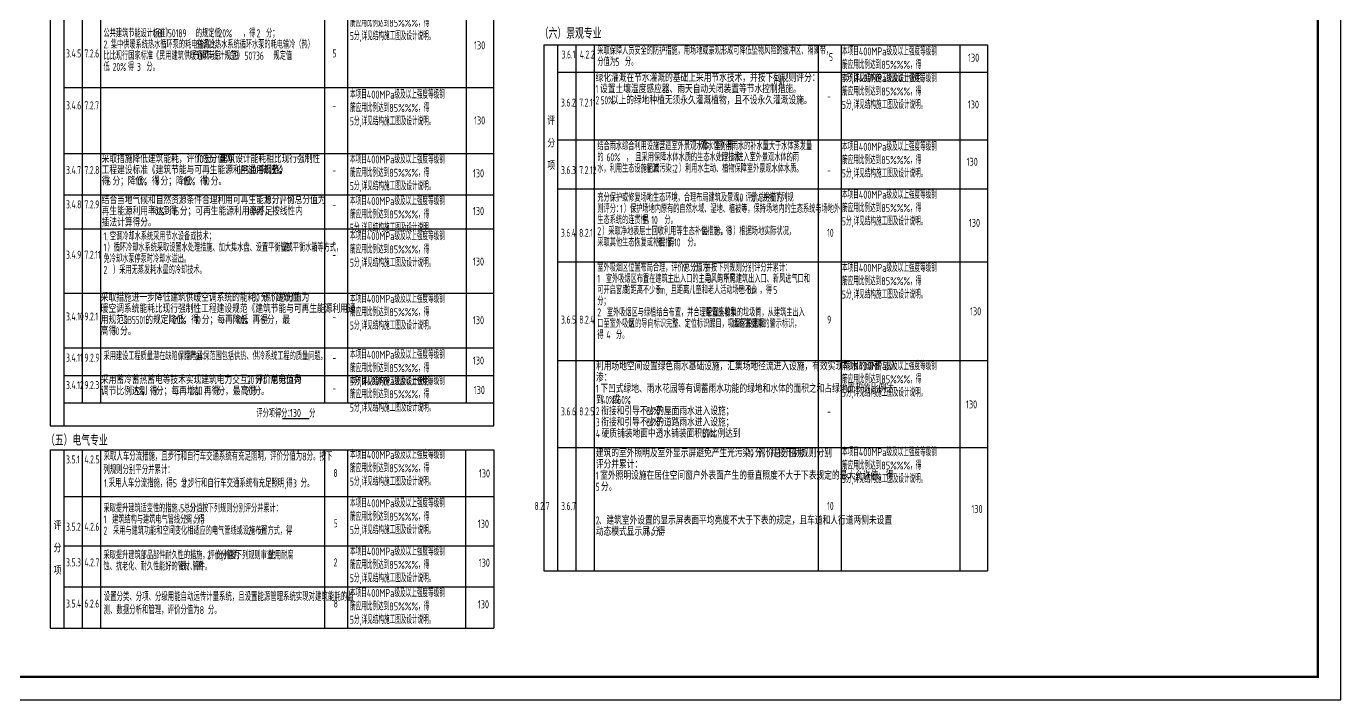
# Model space of a CAD drawing. Extents: x 555966 to 850266, y -53709 to 5691.
# Drawn here: x 708701 to 766166, y -53709 to -24269 of the extents above; entities that cross this region are included whole.
import ezdxf

# ---------------------------------------------------------------- set-up
doc = ezdxf.new("R2010")
doc.units = 0
doc.header["$LTSCALE"] = 1000
for name, color, linetype in [('A-Tab(建筑表格)', 7, 'Continuous'), ('A-TXT', 7, 'Continuous'), ('PUB_TEXT', 7, 'Continuous'), ('PUB_TITLE', 4, 'Continuous')]:
    doc.layers.add(name, color=color, linetype=linetype)
doc.styles.add('LJ_TXT', font='GBENOR', dxfattribs={"width": 0.8, "bigfont": 'GBCBIG'})
doc.styles.get("Standard").update_dxf_attribs({"font": 'GBENOR', "bigfont": 'GBCBIG'})

# ---------------------------------------------------------------- blocks, each defined once
blk = doc.blocks.new('AutoBlock_20250329_38', base_point=(722867, -23705))
at = {"color": 1, "style": 'LJ_TXT', "width": 0.7}
for tag, p in [('3.4.5措施_001', (722854, -23705)), ('3.4.5措施_002', (722854, -24288)), ('3.4.5措施_003', (722837, -24872))]:
    blk.add_attdef(tag, p, '', height=350, dxfattribs=at)
blk = doc.blocks.new('AutoBlock_20250329_39', base_point=(722867, -27431))
at = {"color": 1, "style": 'LJ_TXT', "width": 0.7}
for tag, p in [('3.4.6措施_001', (722854, -27431)), ('3.4.6措施_002', (722854, -28014)), ('3.4.6措施_003', (722837, -28597))]:
    blk.add_attdef(tag, p, '', height=350, dxfattribs=at)
blk = doc.blocks.new('AutoBlock_20250329_40', base_point=(722867, -30265))
at = {"color": 1, "style": 'LJ_TXT', "width": 0.7}
for tag, p in [('3.4.7措施_001', (722854, -30265)), ('3.4.7措施_002', (722854, -30848)), ('3.4.7措施_003', (722837, -31432))]:
    blk.add_attdef(tag, p, '', height=350, dxfattribs=at)
blk = doc.blocks.new('AutoBlock_20250329_41', base_point=(722867, -32084))
at = {"color": 1, "style": 'LJ_TXT', "width": 0.7}
for tag, p in [('3.4.8措施_001', (722854, -32084)), ('3.4.8措施_002', (722854, -32668)), ('3.4.8措施_003', (722837, -33251))]:
    blk.add_attdef(tag, p, '', height=350, dxfattribs=at)
blk = doc.blocks.new('AutoBlock_20250329_42', base_point=(722867, -33616))
at = {"color": 1, "style": 'LJ_TXT', "width": 0.7}
for tag, p in [('3.4.9措施_001', (722854, -33616)), ('3.4.9措施_002', (722854, -34199)), ('3.4.9措施_003', (722837, -34783))]:
    blk.add_attdef(tag, p, '', height=350, dxfattribs=at)
blk = doc.blocks.new('AutoBlock_20250329_43', base_point=(722867, -36359))
at = {"color": 1, "style": 'LJ_TXT', "width": 0.7}
for tag, p in [('3.4.10措施_001', (722854, -36359)), ('3.4.10措施_002', (722854, -36942)), ('3.4.10措施_003', (722837, -37525))]:
    blk.add_attdef(tag, p, '', height=350, dxfattribs=at)
blk = doc.blocks.new('AutoBlock_20250329_44', base_point=(722867, -38804))
at = {"color": 1, "style": 'LJ_TXT', "width": 0.7}
for tag, p in [('3.4.11措施_001', (722854, -38804)), ('3.4.11措施_002', (722854, -39387)), ('3.4.11措施_003', (722837, -39970))]:
    blk.add_attdef(tag, p, '', height=350, dxfattribs=at)
blk = doc.blocks.new('AutoBlock_20250329_45', base_point=(722867, -43181))
at = {"color": 1, "style": 'LJ_TXT', "width": 0.7}
for tag, p in [('3.5.1措施_001', (722854, -43181)), ('3.5.1措施_002', (722854, -43764)), ('3.5.1措施_003', (722837, -44348))]:
    blk.add_attdef(tag, p, '', height=350, dxfattribs=at)
blk = doc.blocks.new('AutoBlock_20250329_46', base_point=(722867, -45300))
at = {"color": 1, "style": 'LJ_TXT', "width": 0.7}
for tag, p in [('3.5.2措施_001', (722854, -45300)), ('3.5.2措施_002', (722854, -45884)), ('3.5.2措施_003', (722837, -46467))]:
    blk.add_attdef(tag, p, '', height=350, dxfattribs=at)
blk = doc.blocks.new('AutoBlock_20250329_47', base_point=(722867, -47405))
at = {"color": 1, "style": 'LJ_TXT', "width": 0.7}
for tag, p in [('3.5.3措施_001', (722854, -47405)), ('3.5.3措施_002', (722854, -47988)), ('3.5.3措施_003', (722837, -48572))]:
    blk.add_attdef(tag, p, '', height=350, dxfattribs=at)
blk = doc.blocks.new('AutoBlock_20250329_48', base_point=(722867, -49221))
at = {"color": 1, "style": 'LJ_TXT', "width": 0.7}
for tag, p in [('3.5.4措施_001', (722854, -49221)), ('3.5.4措施_002', (722854, -49804)), ('3.5.4措施_003', (722837, -50388))]:
    blk.add_attdef(tag, p, '', height=350, dxfattribs=at)
blk = doc.blocks.new('AutoBlock_20250329_58', base_point=(744378, -25543))
at = {"color": 1, "style": 'LJ_TXT', "width": 0.7}
for tag, p in [('3.6.1措施_001', (744364, -25543)), ('3.6.1措施_002', (744364, -26126)), ('3.6.1措施_003', (744347, -26710))]:
    blk.add_attdef(tag, p, '', height=350, dxfattribs=at)
blk = doc.blocks.new('AutoBlock_20250329_59', base_point=(744378, -26711))
at = {"color": 1, "style": 'LJ_TXT', "width": 0.7}
for tag, p in [('3.6.2措施_001', (744364, -26711)), ('3.6.2措施_002', (744364, -27295)), ('3.6.2措施_003', (744347, -27878))]:
    blk.add_attdef(tag, p, '', height=350, dxfattribs=at)
blk = doc.blocks.new('AutoBlock_20250329_60', base_point=(744378, -29709))
at = {"color": 1, "style": 'LJ_TXT', "width": 0.7}
for tag, p in [('3.6.3措施_001', (744364, -29709)), ('3.6.3措施_002', (744364, -30292)), ('3.6.3措施_003', (744347, -30876))]:
    blk.add_attdef(tag, p, '', height=350, dxfattribs=at)
blk = doc.blocks.new('AutoBlock_20250329_61', base_point=(744378, -31805))
at = {"color": 1, "style": 'LJ_TXT', "width": 0.7}
for tag, p in [('3.6.4措施_001', (744364, -31805)), ('3.6.4措施_002', (744364, -32389)), ('3.6.4措施_003', (744347, -32972))]:
    blk.add_attdef(tag, p, '', height=350, dxfattribs=at)
blk = doc.blocks.new('AutoBlock_20250329_62', base_point=(744378, -35004))
at = {"color": 1, "style": 'LJ_TXT', "width": 0.7}
for tag, p in [('3.6.5措施_001', (744364, -35004)), ('3.6.5措施_002', (744364, -35587)), ('3.6.5措施_003', (744347, -36170))]:
    blk.add_attdef(tag, p, '', height=350, dxfattribs=at)
blk = doc.blocks.new('AutoBlock_20250329_63', base_point=(744378, -39293))
at = {"color": 1, "style": 'LJ_TXT', "width": 0.7}
for tag, p in [('3.6.6措施_001', (744364, -39293)), ('3.6.6措施_002', (744364, -39876)), ('3.6.6措施_003', (744347, -40460))]:
    blk.add_attdef(tag, p, '', height=350, dxfattribs=at)
blk = doc.blocks.new('AutoBlock_20250329_83', base_point=(750018, -45550))
at = {"color": 1, "style": 'LJ_TXT', "width": 0.8}
blk.add_attdef('3.6.7', (750018, -45550), '', height=350, dxfattribs=at)
blk = doc.blocks.new('AutoBlock_20250329_86', base_point=(722867, -39947))
at = {"color": 1, "style": 'LJ_TXT', "width": 0.7}
for tag, p in [('3.4.12措施_001', (722854, -39947)), ('3.4.12措施_002', (722854, -40530)), ('3.4.12措施_003', (722837, -41114))]:
    blk.add_attdef(tag, p, '', height=350, dxfattribs=at)
blk = doc.blocks.new('AutoBlock_20250329_90', base_point=(744378, -43061))
at = {"color": 1, "style": 'LJ_TXT', "width": 0.7}
for tag, p in [('3.6.7措施_001', (744364, -43061)), ('3.6.7措施_002', (744364, -43645)), ('3.6.7措施_003', (744347, -44228))]:
    blk.add_attdef(tag, p, '', height=350, dxfattribs=at)
blk = doc.blocks.new('AutoBlock_20250329_218', base_point=(728275, -25278))
at = {"color": 1, "style": 'LJ_TXT', "width": 0.8}
blk.add_attdef('3.4.5', (728275, -25278), '', height=350, dxfattribs=at)
blk = doc.blocks.new('AutoBlock_20250329_220', base_point=(728275, -28562))
at = {"color": 1, "style": 'LJ_TXT', "width": 0.8}
blk.add_attdef('3.4.6', (728275, -28562), '', height=350, dxfattribs=at)
blk = doc.blocks.new('AutoBlock_20250329_222', base_point=(728226, -30873))
at = {"color": 1, "style": 'LJ_TXT', "width": 0.8}
blk.add_attdef('3.4.7', (728226, -30873), '', height=350, dxfattribs=at)
blk = doc.blocks.new('AutoBlock_20250329_224', base_point=(728226, -32519))
at = {"color": 1, "style": 'LJ_TXT', "width": 0.8}
blk.add_attdef('3.4.8', (728226, -32519), '', height=350, dxfattribs=at)
blk = doc.blocks.new('AutoBlock_20250329_226', base_point=(728226, -34729))
at = {"color": 1, "style": 'LJ_TXT', "width": 0.8}
blk.add_attdef('3.4.9', (728226, -34729), '', height=350, dxfattribs=at)
blk = doc.blocks.new('AutoBlock_20250329_227', base_point=(720221, -41348))
at = {"color": 1, "style": 'LJ_TXT', "width": 0.8}
blk.add_attdef('暖通总分', (720221, -41348), '', height=350, dxfattribs=at)
blk = doc.blocks.new('AutoBlock_20250329_228', base_point=(728226, -37293))
at = {"color": 1, "style": 'LJ_TXT', "width": 0.8}
blk.add_attdef('3.4.10', (728226, -37293), '', height=350, dxfattribs=at)
blk = doc.blocks.new('AutoBlock_20250329_230', base_point=(728226, -39057))
at = {"color": 1, "style": 'LJ_TXT', "width": 0.8}
blk.add_attdef('3.4.11', (728226, -39057), '', height=350, dxfattribs=at)
blk = doc.blocks.new('AutoBlock_20250329_232', base_point=(728261, -40343))
at = {"color": 1, "style": 'LJ_TXT', "width": 0.8}
blk.add_attdef('3.4.12', (728261, -40343), '', height=350, dxfattribs=at)
blk = doc.blocks.new('AutoBlock_20250329_236', base_point=(728487, -43990))
at = {"color": 1, "style": 'LJ_TXT', "width": 0.8}
blk.add_attdef('3.5.1', (728487, -43990), '', height=350, dxfattribs=at)
blk = doc.blocks.new('AutoBlock_20250329_238', base_point=(728440, -46191))
at = {"color": 1, "style": 'LJ_TXT', "width": 0.8}
blk.add_attdef('3.5.2', (728440, -46191), '', height=350, dxfattribs=at)
blk = doc.blocks.new('AutoBlock_20250329_240', base_point=(728480, -47893))
at = {"color": 1, "style": 'LJ_TXT', "width": 0.8}
blk.add_attdef('3.5.3', (728480, -47893), '', height=350, dxfattribs=at)
blk = doc.blocks.new('AutoBlock_20250329_242', base_point=(728442, -49713))
at = {"color": 1, "style": 'LJ_TXT', "width": 0.8}
blk.add_attdef('3.5.4', (728442, -49713), '', height=350, dxfattribs=at)
blk = doc.blocks.new('AutoBlock_20250329_264', base_point=(749872, -25815))
at = {"color": 1, "style": 'LJ_TXT', "width": 0.8}
blk.add_attdef('3.6.1', (749872, -25815), '', height=350, dxfattribs=at)
blk = doc.blocks.new('AutoBlock_20250329_266', base_point=(749861, -27864))
at = {"color": 1, "style": 'LJ_TXT', "width": 0.8}
blk.add_attdef('3.6.2', (749861, -27864), '', height=350, dxfattribs=at)
blk = doc.blocks.new('AutoBlock_20250329_268', base_point=(749810, -30367))
at = {"color": 1, "style": 'LJ_TXT', "width": 0.8}
blk.add_attdef('3.6.3', (749810, -30367), '', height=350, dxfattribs=at)
blk = doc.blocks.new('AutoBlock_20250329_270', base_point=(749909, -33038))
at = {"color": 1, "style": 'LJ_TXT', "width": 0.8}
blk.add_attdef('3.6.4', (749909, -33038), '', height=350, dxfattribs=at)
blk = doc.blocks.new('AutoBlock_20250329_272', base_point=(749959, -36906))
at = {"color": 1, "style": 'LJ_TXT', "width": 0.8}
blk.add_attdef('3.6.5', (749959, -36906), '', height=350, dxfattribs=at)
blk = doc.blocks.new('AutoBlock_20250329_274', base_point=(749782, -40976))
at = {"color": 1, "style": 'LJ_TXT', "width": 0.8}
blk.add_attdef('3.6.6', (749782, -40976), '', height=350, dxfattribs=at)

msp = doc.modelspace()

# ---------------------------------------------------------------- linework, layer by layer
msp.add_line((719901, -41421), (721067, -41421))
at = {"layer": 'A-TXT'}
for p, q in [((709740, -11230), (709740, -41730)), ((710340, -11230), (710340, -41730)), ((727940, -40730), (727940, -11230)), ((729140, -41730), (729140, -11230)), ((731327, -25079), (731327, -48079)), ((731927, -25079), (731927, -48079)), ((749527, -48079), (749527, -25079)), ((709740, -42780), (709740, -50580)), ((710340, -42780), (710340, -50580)), ((727918, -50580), (727918, -42780))]:
    msp.add_line(p, q, dxfattribs=at)
for points in [[(711139, -11230), (711139, -40730)], [(711939, -11230), (711939, -40730)], [(721740, -11230), (721740, -40730)], [(722740, -11230), (722740, -40730)], [(731327, -25079), (750727, -25079)], [(732727, -25079), (732727, -48079)], [(733527, -25079), (733527, -48079)], [(743327, -25079), (743327, -48079)], [(744327, -25079), (744327, -48079)], [(750727, -25079), (750727, -48079)], [(731927, -26279), (750727, -26279)], [(710340, -26948), (729140, -26948)], [(731927, -29231), (750727, -29231)], [(710340, -29830), (729140, -29830)], [(731927, -31371), (750727, -31371)], [(710340, -31630), (729140, -31630)], [(710340, -33130), (729140, -33130)], [(731927, -34567), (750727, -34567)], [(710340, -35930), (729140, -35930)], [(710340, -38330), (729140, -38330)], [(731927, -38879), (750727, -38879)], [(710340, -39530), (729140, -39530)], [(710340, -40730), (729140, -40730)], [(709740, -41730), (729140, -41730)], [(709740, -42780), (729140, -42780)], [(711139, -42780), (711139, -50580)], [(711939, -42780), (711939, -50580)], [(721740, -42780), (721740, -50580)], [(722740, -42780), (722740, -50580)], [(729140, -42780), (729140, -50580)], [(731927, -42679), (750727, -42679)], [(710340, -44820), (729140, -44820)], [(710340, -46980), (729140, -46980)], [(731327, -48079), (750727, -48079)], [(710340, -48780), (729140, -48780)], [(709740, -50580), (729140, -50580)]]:
    msp.add_lwpolyline(points, dxfattribs=at)
at = {"layer": 'PUB_TITLE'}
msp.add_lwpolyline([(661066, -53709), (766166, -53709), (766166, 5691), (661066, 5691)], close=True, dxfattribs=at)
at = {"layer": 'PUB_TITLE', "const_width": 100}
msp.add_lwpolyline([(663566, -52709), (765166, -52709), (765166, 4691), (663566, 4691)], close=True, dxfattribs=at)

# ---------------------------------------------------------------- block references
for name, p, values in [('AutoBlock_20250329_38', (722867, -23705), {'3.4.5措施_001': '本项目400MPa级及以上强度等级钢', '3.4.5措施_002': '筋应用比例达到85%%%%%%%%%，得', '3.4.5措施_003': '5分,详见结构施工图及设计说明。'}), ('AutoBlock_20250329_218', (728275, -25278), {'3.4.5': '130'}), ('AutoBlock_20250329_58', (744378, -25543), {'3.6.1措施_001': '本项目400MPa级及以上强度等级钢', '3.6.1措施_002': '筋应用比例达到85%%%%%%%%%，得', '3.6.1措施_003': '5分,详见结构施工图及设计说明。'}), ('AutoBlock_20250329_264', (749872, -25815), {'3.6.1': '130'}), ('AutoBlock_20250329_59', (744378, -26711), {'3.6.2措施_001': '本项目400MPa级及以上强度等级钢', '3.6.2措施_002': '筋应用比例达到85%%%%%%%%%，得', '3.6.2措施_003': '5分,详见结构施工图及设计说明。'}), ('AutoBlock_20250329_39', (722867, -27431), {'3.4.6措施_001': '本项目400MPa级及以上强度等级钢', '3.4.6措施_002': '筋应用比例达到85%%%%%%%%%，得', '3.4.6措施_003': '5分,详见结构施工图及设计说明。'}), ('AutoBlock_20250329_266', (749861, -27864), {'3.6.2': '130'}), ('AutoBlock_20250329_220', (728275, -28562), {'3.4.6': '130'}), ('AutoBlock_20250329_40', (722867, -30265), {'3.4.7措施_001': '本项目400MPa级及以上强度等级钢', '3.4.7措施_002': '筋应用比例达到85%%%%%%%%%，得', '3.4.7措施_003': '5分,详见结构施工图及设计说明。'}), ('AutoBlock_20250329_60', (744378, -29709), {'3.6.3措施_001': '本项目400MPa级及以上强度等级钢', '3.6.3措施_002': '筋应用比例达到85%%%%%%%%%，得', '3.6.3措施_003': '5分,详见结构施工图及设计说明。'}), ('AutoBlock_20250329_268', (749810, -30367), {'3.6.3': '130'}), ('AutoBlock_20250329_222', (728226, -30873), {'3.4.7': '130'}), ('AutoBlock_20250329_61', (744378, -31805), {'3.6.4措施_001': '本项目400MPa级及以上强度等级钢', '3.6.4措施_002': '筋应用比例达到85%%%%%%%%%，得', '3.6.4措施_003': '5分,详见结构施工图及设计说明。'}), ('AutoBlock_20250329_41', (722867, -32084), {'3.4.8措施_001': '本项目400MPa级及以上强度等级钢', '3.4.8措施_002': '筋应用比例达到85%%%%%%%%%，得', '3.4.8措施_003': '5分,详见结构施工图及设计说明。'}), ('AutoBlock_20250329_224', (728226, -32519), {'3.4.8': '130'}), ('AutoBlock_20250329_270', (749909, -33038), {'3.6.4': '130'}), ('AutoBlock_20250329_42', (722867, -33616), {'3.4.9措施_001': '本项目400MPa级及以上强度等级钢', '3.4.9措施_002': '筋应用比例达到85%%%%%%%%%，得', '3.4.9措施_003': '5分,详见结构施工图及设计说明。'}), ('AutoBlock_20250329_226', (728226, -34729), {'3.4.9': '130'}), ('AutoBlock_20250329_62', (744378, -35004), {'3.6.5措施_001': '本项目400MPa级及以上强度等级钢', '3.6.5措施_002': '筋应用比例达到85%%%%%%%%%，得', '3.6.5措施_003': '5分,详见结构施工图及设计说明。'}), ('AutoBlock_20250329_43', (722867, -36359), {'3.4.10措施_001': '本项目400MPa级及以上强度等级钢', '3.4.10措施_002': '筋应用比例达到85%%%%%%%%%，得', '3.4.10措施_003': '5分,详见结构施工图及设计说明。'}), ('AutoBlock_20250329_272', (749959, -36906), {'3.6.5': '130'}), ('AutoBlock_20250329_228', (728226, -37293), {'3.4.10': '130'}), ('AutoBlock_20250329_44', (722867, -38804), {'3.4.11措施_001': '本项目400MPa级及以上强度等级钢', '3.4.11措施_002': '筋应用比例达到85%%%%%%%%%，得', '3.4.11措施_003': '5分,详见结构施工图及设计说明。'}), ('AutoBlock_20250329_230', (728226, -39057), {'3.4.11': '130'}), ('AutoBlock_20250329_63', (744378, -39293), {'3.6.6措施_001': '本项目400MPa级及以上强度等级钢', '3.6.6措施_002': '筋应用比例达到85%%%%%%%%%，得', '3.6.6措施_003': '5分,详见结构施工图及设计说明。'}), ('AutoBlock_20250329_86', (722867, -39947), {'3.4.12措施_001': '本项目400MPa级及以上强度等级钢', '3.4.12措施_002': '筋应用比例达到85%%%%%%%%%，得', '3.4.12措施_003': '5分,详见结构施工图及设计说明。'}), ('AutoBlock_20250329_232', (728261, -40343), {'3.4.12': '130'}), ('AutoBlock_20250329_274', (749782, -40976), {'3.6.6': '130'}), ('AutoBlock_20250329_227', (720221, -41348), {'暖通总分': '130'}), ('AutoBlock_20250329_45', (722867, -43181), {'3.5.1措施_001': '本项目400MPa级及以上强度等级钢', '3.5.1措施_002': '筋应用比例达到85%%%%%%%%%，得', '3.5.1措施_003': '5分,详见结构施工图及设计说明。'}), ('AutoBlock_20250329_90', (744378, -43061), {'3.6.7措施_001': '本项目400MPa级及以上强度等级钢', '3.6.7措施_002': '筋应用比例达到85%%%%%%%%%，得', '3.6.7措施_003': '5分,详见结构施工图及设计说明。'}), ('AutoBlock_20250329_236', (728487, -43990), {'3.5.1': '130'}), ('AutoBlock_20250329_46', (722867, -45300), {'3.5.2措施_001': '本项目400MPa级及以上强度等级钢', '3.5.2措施_002': '筋应用比例达到85%%%%%%%%%，得', '3.5.2措施_003': '5分,详见结构施工图及设计说明。'}), ('AutoBlock_20250329_83', (750018, -45550), {'3.6.7': '130'}), ('AutoBlock_20250329_238', (728440, -46191), {'3.5.2': '130'}), ('AutoBlock_20250329_47', (722867, -47405), {'3.5.3措施_001': '本项目400MPa级及以上强度等级钢', '3.5.3措施_002': '筋应用比例达到85%%%%%%%%%，得', '3.5.3措施_003': '5分,详见结构施工图及设计说明。'}), ('AutoBlock_20250329_240', (728480, -47893), {'3.5.3': '130'}), ('AutoBlock_20250329_48', (722867, -49221), {'3.5.4措施_001': '本项目400MPa级及以上强度等级钢', '3.5.4措施_002': '筋应用比例达到85%%%%%%%%%，得', '3.5.4措施_003': '5分,详见结构施工图及设计说明。'}), ('AutoBlock_20250329_242', (728442, -49713), {'3.5.4': '130'})]:
    msp.add_blockref(name, p).add_auto_attribs(values)

# ---------------------------------------------------------------- texts
at = {"layer": 'A-Tab(建筑表格)', "style": 'LJ_TXT', "width": 0.8}
for s, height, p in [('（六）景观专业', 482.3, (731149, -24817)), ('评分项得分：', 337.6, (718765, -41366)), ('分', 338, (721069, -41366)), ('（五）电气专业', 482.3, (709562, -42603))]:
    msp.add_text(s, height=height, dxfattribs=at).set_placement(p)
at = {"layer": 'A-TXT', "style": 'LJ_TXT'}
for s, height, width, p in [('公共建筑节能设计标准》', 337.59, 0.8, (712079, -24750)), ('GB', 350, 0.64, (714242, -24750)), ('50189', 350, 0.64, (714893, -24750)), ('的规定低', 337.6, 0.8, (716119, -24750)), ('20%', 350, 0.64, (717108, -24750)), ('，得', 337.6, 0.8, (718175, -24750)), ('2', 350, 0.64, (718771, -24750)), ('分；', 337.6, 0.8, (719187, -24750)), ('3.4.5', 350, 0.64, (710440, -25630)), ('7.2.6', 350, 0.64, (711243, -25630)), ('2.', 350, 0.64, (712079, -25240)), ('集中供暖系统热水循环泵的耗电输热比、', 337.59, 0.8, (712399, -25240)), ('空调冷热水系统循环水泵的耗电输冷（热）', 337.59, 0.8, (716141, -25240)), ('5', 350, 0.64, (722085, -25630)), ('采取保障人员安全的防护措施，用场地或景观形成可降低坠物风险的缓冲区、隔离带，', 337.59, 0.8, (733667, -25505)), ('低', 338, 0.8, (712079, -26220)), ('比比现行国家标准《民用建筑供暖通风与空', 337.59, 0.8, (712079, -25730)), ('得', 338, 0.8, (713140, -26220)), ('分。', 337.6, 0.8, (713955, -26220)), ('气调节设计规范》', 337.6, 0.8, (716017, -25730)), ('GB', 350, 0.64, (717590, -25730)), ('50736', 350, 0.64, (718241, -25730)), ('规定值', 337.6, 0.8, (719510, -25730)), ('3.6.1', 350, 0.64, (732102, -25679)), ('4.2.2', 350, 0.64, (732899, -25679)), ('分值为', 337.6, 0.8, (733667, -25995)), ('5', 350, 0.64, (734459, -25995)), ('分。', 337.6, 0.8, (734875, -25995)), ('5', 350, 0.64, (743794, -25793)), ('20%', 350, 0.64, (712479, -26220)), ('3', 350, 0.64, (713539, -26220)), ('评价', 337.6, 0.8, (741340, -26820)), ('3.4.6', 350, 0.64, (710440, -27902)), ('7.2.7', 350, 0.64, (711243, -27902)), ('3.6.2', 350, 0.64, (732077, -27779)), ('7.2.11', 350, 0.64, (732875, -27779)), ('-', 350, 0.64, (743713, -27497)), ('-', 350, 0.64, (722085, -27902)), ('结合雨水综合利用设施营造室外景观水体，室外景', 337.59, 0.8, (733667, -29681)), ('观水体利用雨水的补水量大于水体蒸发量', 337.59, 0.8, (738194, -29681)), ('的', 338, 0.8, (733667, -30171)), ('60%', 350, 0.64, (734066, -30171)), ('且采用保障水体水质的生态水处理技术：', 337.59, 0.8, (735329, -30171)), ('1', 350, 0.64, (739070, -30171)), ('）对进入室外景观水体的雨', 337.59, 0.8, (739241, -30171)), ('3.4.7', 350, 0.64, (710440, -30730)), ('7.2.8', 350, 0.64, (711243, -30730)), ('3.6.3', 350, 0.64, (732079, -30731)), ('7.2.12', 350, 0.64, (732876, -30731)), ('水，利用生态设施削减', 337.6, 0.8, (733667, -30661)), ('，', 338, 0.8, (734930, -30171)), ('径流污染；', 337.6, 0.8, (735835, -30661)), ('2', 350, 0.64, (737021, -30661)), ('）利用水生动、植物保障室外景观水体水质。', 337.59, 0.8, (737234, -30661)), ('-', 350, 0.64, (722085, -30730)), ('-', 350, 0.64, (743713, -30731)), ('充分保护或修复场地生态环境，合理布局建筑及景观，评价总分值为', 337.59, 0.8, (733667, -31931)), ('10', 350, 0.64, (739767, -31931)), ('分，并按下列规', 337.6, 0.8, (740354, -31931)), ('3.4.8', 350, 0.64, (710440, -32230)), ('7.2.9', 350, 0.64, (711243, -32230)), ('-', 350, 0.64, (722085, -32230)), ('则评分：', 337.6, 0.8, (733667, -32421)), ('1', 350, 0.64, (734656, -32421)), ('）保护场地内原有的自然水域、湿地、植被等，保持场地内的生态系统与场地外', 337.59, 0.8, (734826, -32421)), ('生态系统的连贯性，', 337.6, 0.8, (733667, -32911)), ('得', 338, 0.8, (735639, -32911)), ('10', 350, 0.64, (736027, -32911)), ('分。', 337.6, 0.8, (736603, -32911)), ('1.', 350, 0.64, (712079, -33625)), ('空调冷却水系统采用节水设备或技术；', 337.59, 0.8, (712357, -33625)), ('3.6.4', 350, 0.64, (732074, -33471)), ('8.2.1', 350, 0.64, (732871, -33471)), ('2', 350, 0.64, (733667, -33401)), ('）采取净地表层士回收利用等生态补偿措施，得', 337.59, 0.8, (733880, -33401)), ('10', 350, 0.64, (738211, -33401)), ('分。', 337.6, 0.8, (738798, -33401)), ('3', 350, 0.64, (739394, -33401)), ('）根据场地实际状况，', 337.6, 0.8, (739607, -33401)), ('10', 350, 0.64, (743713, -33471)), ('1', 350, 0.64, (712079, -34115)), ('）循环冷却水系统采取设置水处理措施、加大集水盘、设置平衡管或平衡水箱等方式，', 337.59, 0.8, (712250, -34115)), ('避', 338, 0.8, (719923, -34115)), ('采取其他生态恢复或补偿措', 337.59, 0.8, (733667, -33891)), ('施，得', 337.6, 0.8, (736228, -33891)), ('10', 350, 0.64, (737021, -33891)), ('分。', 337.6, 0.8, (737608, -33891)), ('3.4.9', 350, 0.64, (710440, -34430)), ('7.2.11', 350, 0.64, (711243, -34430)), ('免冷却水泵停泵时冷却水溢出。', 337.59, 0.8, (712079, -34605)), ('-', 350, 0.64, (722085, -34430)), ('2', 350, 0.64, (712079, -35095)), ('）采用无蒸发耗水量的冷却技术。', 337.59, 0.8, (712495, -35095)), ('室外吸烟区位置布局合理，评价总分值为', 337.59, 0.8, (733667, -34992)), ('9', 350, 0.64, (737408, -34992)), ('分，并按下列规则分别评分并累计：', 337.59, 0.8, (737824, -34992)), ('1', 350, 0.64, (733667, -35482)), ('可开启窗扇', 337.6, 0.8, (733667, -35972)), ('室外吸烟区布置在建筑主出入口的主导风的下风', 337.59, 0.8, (734040, -35482)), ('的距离不少于', 337.6, 0.8, (734852, -35972)), ('8m,', 350, 0.64, (736234, -35972)), ('且距离儿童和老人活动场地不少', 337.59, 0.8, (736874, -35972)), ('向，与所有建筑出入口、新风进气口和', 337.59, 0.8, (738371, -35482)), ('8m', 350, 0.64, (740229, -35972)), ('，得', 337.6, 0.8, (740762, -35972)), ('5', 350, 0.64, (741358, -35972)), ('分；', 337.6, 0.8, (733667, -36462)), ('于', 338, 0.8, (739829, -35972)), ('2', 350, 0.64, (733667, -36952)), ('室外吸烟区与绿植结合布置，并合理配置座椅和', 337.59, 0.8, (734083, -36952)), ('带烟头收集的垃圾筒，从建筑主出入', 337.59, 0.8, (738414, -36952)), ('3.4.10', 350, 0.64, (710440, -37130)), ('9.2.1', 350, 0.64, (711243, -37130)), ('-', 350, 0.64, (722085, -37130)), ('3.6.5', 350, 0.64, (732079, -37267)), ('8.2.4', 350, 0.64, (732876, -37267)), ('口至室外吸烟', 337.6, 0.8, (733667, -37442)), ('区的导向标识完整、定位标识醒目，吸烟区设置吸', 337.59, 0.8, (735049, -37442)), ('烟有害健康的警示标识，', 337.59, 0.8, (739577, -37442)), ('9', 350, 0.64, (743713, -37267)), ('得', 338, 0.8, (733667, -37932)), ('4', 350, 0.64, (734066, -37932)), ('分。', 337.6, 0.8, (734482, -37932)), ('采用建设工程质量潜在缺陷保险产品：', 337.59, 0.8, (712079, -38860)), ('保险承保范围包括供热、供冷系统工程的质量问题。', 337.59, 0.8, (715624, -38860)), ('3.4.11', 350, 0.64, (710440, -38930)), ('9.2.9', 350, 0.64, (711243, -38930)), ('-', 350, 0.64, (722085, -38930)), ('3.4.12', 350, 0.64, (710440, -40130)), ('9.2.3', 350, 0.64, (711243, -40130)), ('-', 350, 0.64, (722085, -40261)), ('3.6.6', 350, 0.64, (732078, -41279)), ('8.2.5', 350, 0.64, (732876, -41279)), ('-', 350, 0.64, (743713, -41279)), ('3.5.1', 350, 0.64, (710440, -43380)), ('4.2.5', 350, 0.64, (711243, -43380)), ('采取人车分流措施，且步行和自行车交通系统有充足照明，评价分值为8分。按下', 350, 0.8, (712082, -43254)), ('列规则分别平分并累计：', 350, 0.8, (712070, -43837)), ('8', 350, 0.64, (722130, -43974)), ('1.采用人车分流措施，得5 分；', 350, 0.8, (712098, -44420)), ('2.步行和自行车交通系统有充足照明,得3 分。', 350, 0.8, (715527, -44426)), ('采取提升建筑适变性的措施，总分值', 337.59, 0.8, (712079, -45515)), ('5', 350, 0.64, (715428, -45515)), ('分，按', 337.6, 0.8, (715844, -45515)), ('下列规则分别评分并累计：', 337.59, 0.8, (716636, -45515)), ('8.2.7', 350, 0.64, (730921, -45415)), ('3.6.7', 350, 0.64, (732083, -45415)), ('10', 350, 0.64, (743713, -45415)), ('3.5.2', 350, 0.64, (710440, -46320)), ('4.2.6', 350, 0.64, (711243, -46320)), ('1', 350, 0.64, (712079, -46005)), ('建筑结构与建筑电气管线分离，得', 337.59, 0.8, (712453, -46005)), ('3', 350, 0.64, (715604, -46005)), ('分；', 337.6, 0.8, (716020, -46005)), ('5', 350, 0.64, (722141, -46174)), ('2', 350, 0.64, (712079, -46495)), ('采用与建筑功能和空间变化相适应的电气管线或设施布置方式，得', 337.59, 0.8, (712495, -46495)), ('2', 350, 0.64, (718399, -46495)), ('分。', 337.6, 0.8, (718815, -46495)), ('3.5.3', 350, 0.64, (710440, -47880)), ('4.2.7', 350, 0.64, (711243, -47880)), ('蚀、抗老化、耐久性能好的管材、管', 337.59, 0.8, (712079, -48055)), ('采取提升建筑部品部件耐久性的措施，评价分值为', 337.59, 0.8, (712079, -47565)), ('线、管件。', 337.6, 0.8, (715428, -48055)), ('2', 350, 0.64, (716607, -47565)), ('分', 338, 0.8, (717023, -47565)), (',', 350, 0.64, (717220, -47565)), ('并按下列规则审查：', 337.6, 0.8, (717327, -47565)), ('使用耐腐', 337.6, 0.8, (719299, -47565)), ('2', 350, 0.64, (722141, -47880)), ('3.5.4', 350, 0.64, (710440, -49680)), ('6.2.6', 350, 0.64, (711243, -49680)), ('设置分类、分项、分级用能自动远传计量系统，且设置能源管理系统实现对建筑能耗的监', 350, 0.8, (712088, -49386)), ('8', 350, 0.64, (722141, -49680)), ('测、数据分析和管理，评价分值为8 分。', 350, 0.8, (712082, -49970))]:
    msp.add_text(s, height=height, dxfattribs=dict(at, width=width)).set_placement(p)
at = {"layer": 'PUB_TEXT'}
for s, height, p in [('绿化灌溉在节水灌溉的基础上采用节水技术，并按下列规则评分：', 337.59, (733591, -26697)), ('设置土壤湿度感应器、雨天自动关闭装置等节水控制措施。', 337.59, (733784, -27187)), ('以上的绿地种植无须永久灌溉植物，且不设永久灌溉设施。', 337.59, (734256, -27677)), ('评', 338, (731483, -28578)), ('分', 338, (731483, -29558)), ('采取措施降低建筑能耗，评价总分值为', 337.59, (711995, -30240)), ('分。建筑设计能耗相比现行强制性', 337.59, (716487, -30240)), ('工程建设标准《建筑节能与可再生能源利用通用规范》', 337.59, (711995, -30730)), ('降低', 337.6, (718960, -30730)), ('项', 338, (731483, -30538)), ('得', 338, (711995, -31220)), ('分；降低', 337.6, (712468, -31220)), ('，得', 337.6, (713853, -31220)), ('分；降低', 337.6, (714572, -31220)), ('，得', 337.6, (715958, -31220)), ('分。', 337.6, (716764, -31220)), ('，', 338, (719767, -30730)), ('结合当地气候和自然资源条件合理利用可再生能源，评价总分值为', 337.59, (711996, -32039)), ('再生能源利用率达到', 337.6, (711996, -32529)), ('，得', 337.6, (714610, -32529)), ('分；可再生能源利用率不足', 337.59, (715417, -32529)), ('时，按线性内', 337.6, (718768, -32529)), ('分，可', 337.6, (719437, -32039)), ('插法计算得分。', 337.6, (711996, -33019)), ('采取措施进一步降低建筑供暖空调系统的能耗，评价总分值为', 337.59, (711960, -36303)), ('分。建筑供', 337.6, (718945, -36303)), ('暖空调系统能耗比现行强制性工程建设规范《建筑节能与可再生能源利用通', 337.59, (711960, -36793)), ('用规范》', 337.6, (711960, -37283)), ('的规定降低', 337.6, (713906, -37283)), ('，得', 337.6, (715572, -37283)), ('分；每再降低', 337.6, (716378, -37283)), ('，再得', 337.6, (718255, -37283)), ('分，最', 337.6, (719220, -37283)), ('高得', 337.6, (711960, -37773)), ('分。', 337.6, (712802, -37773)), ('利用场地空间设置绿色雨水基础设施，汇集场地径流进入设施，有效实现雨水的滞蓄与入', 337.59, (733609, -39308)), ('采用蓄冷蓄热蓄电等技术实现建筑电力交互，评价总分值为', 337.59, (711965, -39905)), ('分。用电负荷', 337.6, (718705, -39905)), ('渗：', 337.6, (733609, -39798)), ('调节比例达到', 337.6, (711965, -40395)), ('，得', 337.6, (713755, -40395)), ('分；每再增加', 337.6, (714369, -40395)), ('，再得', 337.6, (716123, -40395)), ('分，最高得', 337.6, (717053, -40395)), ('分。', 337.6, (718632, -40395)), ('下凹式绿地、雨水花园等有调蓄雨水功能的绿地和水体的面积之和占绿地面积的比例达', 337.59, (733801, -40288)), ('到', 338, (733609, -40778)), ('或', 338, (734309, -40778)), ('；', 338, (734993, -40778)), ('衔接和引导不少于', 337.6, (733836, -41268)), ('的屋面雨水进入设施；', 337.6, (736240, -41268)), ('衔接和引导不少于', 337.6, (733836, -41758)), ('硬质铺装地面中透水铺装面积的比例达到', 337.59, (733854, -42248)), ('的道路雨水进入设施；', 337.6, (736240, -41758)), ('。', 338, (738714, -42248)), ('建筑的室外照明及室外显示屏避免产生光污染，评价总分值为', 337.59, (733601, -43106)), ('分，并按下列规则分别', 337.6, (740551, -43106)), ('评分并累计：', 337.6, (733601, -43596)), ('室外照明设施在居住空间窗户外表面产生的垂直照度不大于下表规定的最大允许值，得', 337.59, (733793, -44086)), ('分。', 337.6, (733828, -44576)), ('评', 338, (709896, -46279)), ('、建筑室外设置的显示屏表面平均亮度不大于下表的规定，且车道和人行道两侧未设置', 337.59, (733723, -46046)), ('动态模式显示屏，得', 337.6, (733601, -46536)), ('分。', 337.6, (736040, -46536)), ('分', 338, (709896, -47259)), ('项', 338, (709896, -48239))]:
    msp.add_text(s, height=height, dxfattribs=at).set_placement(p)
at = {"layer": 'PUB_TEXT', "width": 0.6}
for s, p in [('1', (733591, -27187)), ('2', (733591, -27677)), ('50%', (733819, -27677)), ('10', (716172, -30240)), ('GB', (717893, -30730)), ('55015', (718278, -30730)), ('5%', (719452, -30730)), ('6', (712240, -31220)), ('10%', (713451, -31220)), ('8', (714345, -31220)), ('15%', (715555, -31220)), ('10', (716449, -31220)), ('10%', (714208, -32529)), ('15', (715102, -32529)), ('10%', (718365, -32529)), ('15', (719122, -32039)), ('30', (718595, -36303)), ('GB55015', (712943, -37283)), ('20%', (715134, -37283)), ('10', (716063, -37283)), ('10%', (717853, -37283)), ('5', (718993, -37283)), ('30', (712452, -37773)), ('20', (718355, -39905)), ('5%', (713440, -40395)), ('5', (714246, -40395)), ('1%', (715843, -40395)), ('1', (716860, -40395)), ('20', (718282, -40395)), ('1', (733609, -40288)), ('40%', (733854, -40778)), ('60%', (734555, -40778)), ('2', (733609, -41268)), ('80%', (735802, -41268)), ('3', (733609, -41758)), ('4', (733609, -42248)), ('80%', (735802, -41758)), ('50%', (738277, -42248)), ('10', (740236, -43106)), ('1', (733601, -44086)), ('5', (733601, -44576)), ('2', (733601, -46046)), ('5', (735812, -46536))]:
    msp.add_text(s, height=350, dxfattribs=at).set_placement(p)

doc.saveas('drawing.dxf')
